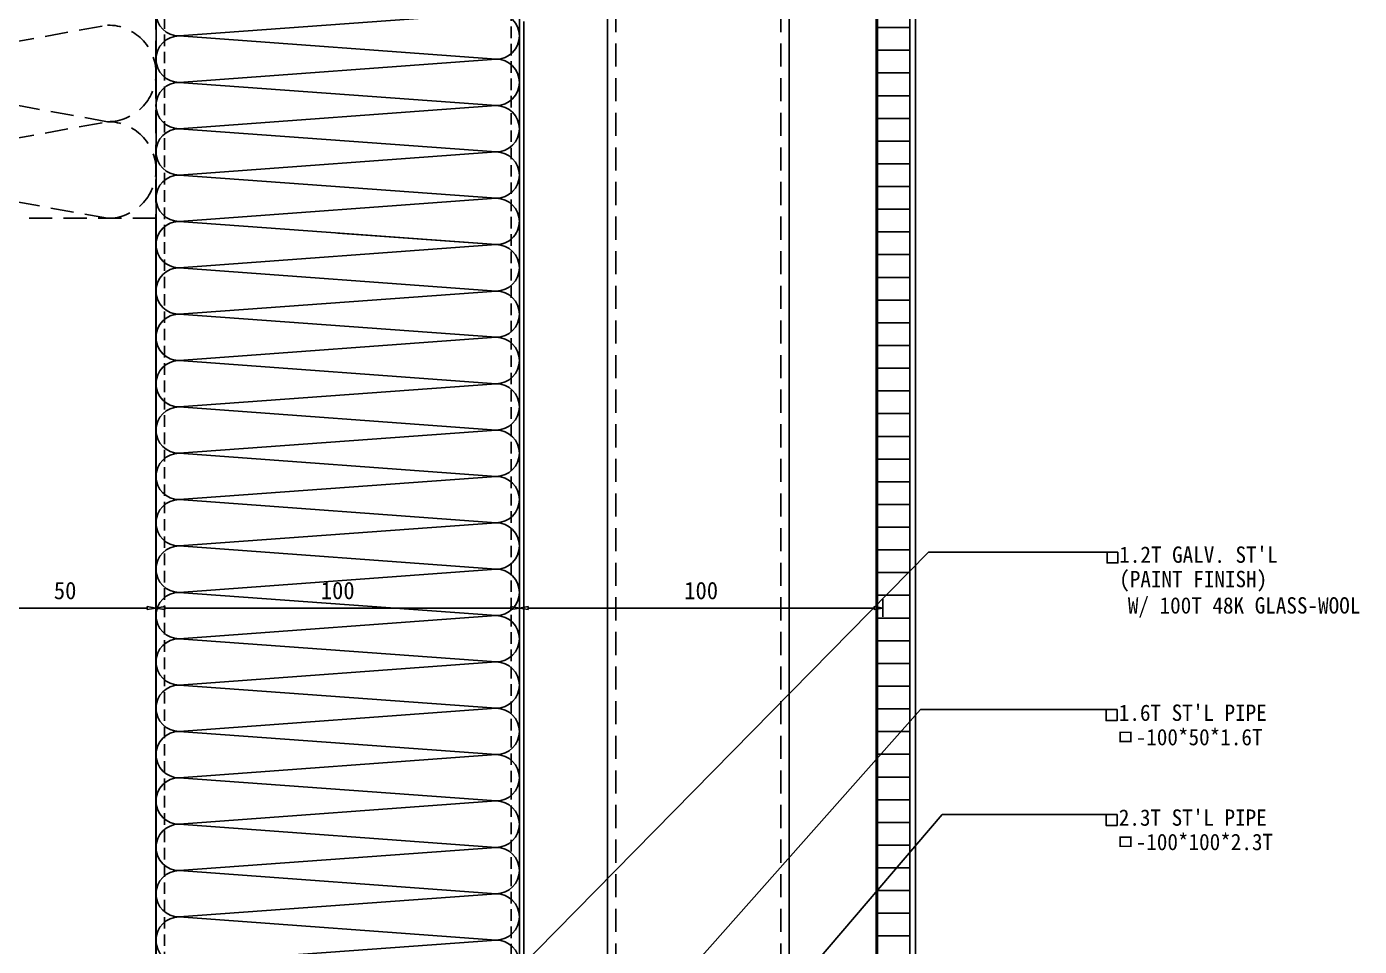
# Model space of a CAD drawing. Header units: millimetres. Extents: x 2352 to 12473, y 635 to 7997.
# Drawn here: x 2696.8 to 3063.5, y 1040.7 to 1293.8 of the extents above; entities that cross this region are included whole.
import ezdxf
from ezdxf.enums import TextEntityAlignment as Align

# ---------------------------------------------------------------- set-up
doc = ezdxf.new("R2010")
doc.units = ezdxf.units.MM
doc.linetypes.add('HIDDEN', pattern=[9.525, 6.35, -3.175])
doc.linetypes.add('HIDDEN2', pattern=[4.7625, 3.175, -1.5875])
doc.layers.get('Defpoints').update_dxf_attribs({"color": 187})
for name, color, linetype in [('2', 2, 'Continuous'), ('4', 4, 'Continuous'), ('8', 8, 'Continuous'), ('AA-DWXM-GLAZ', 4, 'Continuous'), ('AA-FLXK-PATT', 9, 'Continuous'), ('AC-DIMS-치수', 4, 'Continuous'), ('AC-TEXT-문자', 3, 'Continuous'), ('DIMENSIONS', 7, 'Continuous'), ("ST'L PIPE", 2, 'Continuous')]:
    doc.layers.add(name, color=color, linetype=linetype)
doc.styles.add('돋움체', font='')
doc.styles.get('돋움체').set_extended_font_data('DotumChe')
doc.dimstyles.new('Iljin', dxfattribs={"dimscale": 0.8, "dimtxt": 2, "dimasz": 1, "dimexe": 1, "dimexo": 1, "dimgap": 1, "dimtad": 1, "dimdec": 1, "dimdsep": 46, "dimtxsty": '돋움체', "dimblk": 'CLOSEDBLANK', "dimcen": 1, "dimclrd": 8, "dimclre": 8, "dimclrt": 2, "dimadec": 1, "dimazin": 2, "dimtfac": 1, "dimtdec": 1, "dimtix": 1, "dimtmove": 0, "dimatfit": 3, "dimldrblk": 'CLOSEDBLANK', "dimfxl": 1, "dimlwd": -1, "dimlwe": -1, "dimarcsym": 0})
doc.dimstyles.new('Iljin 3', dxfattribs={"dimscale": 2.4, "dimtxt": 2, "dimasz": 1, "dimexe": 1, "dimexo": 1, "dimgap": 1, "dimtad": 1, "dimdec": 1, "dimdsep": 46, "dimtxsty": '돋움체', "dimblk": 'CLOSEDBLANK', "dimcen": 1, "dimclrd": 8, "dimclre": 8, "dimclrt": 2, "dimadec": 1, "dimazin": 2, "dimtfac": 1, "dimtdec": 1, "dimtix": 1, "dimtmove": 0, "dimatfit": 3, "dimldrblk": 'CLOSEDBLANK', "dimfxl": 1, "dimlwd": -1, "dimlwe": -1, "dimarcsym": 0})

# ---------------------------------------------------------------- blocks, each defined once
blk = doc.blocks.new('_ClosedBlank')
at = {"color": 0, "linetype": 'ByBlock', "lineweight": -2}
for p, q in [((-1, 0.167), (0, 0)), ((-1, 0.167), (-1, -0.167)), ((0, 0), (-1, -0.167))]:
    blk.add_line(p, q, dxfattribs=at)
blk = doc.blocks.new('*D80')
at = {"layer": 'Defpoints', "color": 0, "transparency": 16777216}
for p in [(2682.34, 1141.03), (2732.34, 1141.03), (2732.34, 1133.77)]:
    blk.add_point(p, dxfattribs=at)
at = {"layer": 'DIMENSIONS', "color": 8, "transparency": 16777216}
for p, q in [((2682.34, 1138.63), (2682.34, 1131.37)), ((2732.34, 1138.63), (2732.34, 1131.37)), ((2684.74, 1133.77), (2729.94, 1133.77))]:
    blk.add_line(p, q, dxfattribs=at)
at = {"layer": 'DIMENSIONS', "color": 8, "transparency": 16777216, "xscale": 2.4, "yscale": 2.4, "zscale": 2.4, "rotation": 180}
blk.add_blockref('_ClosedBlank', (2682.34, 1133.77), dxfattribs=at)
at = {"layer": 'DIMENSIONS', "color": 8, "transparency": 16777216, "xscale": 2.4, "yscale": 2.4, "zscale": 2.4}
blk.add_blockref('_ClosedBlank', (2732.34, 1133.77), dxfattribs=at)
at = {"layer": 'DIMENSIONS', "color": 2, "transparency": 16777216, "insert": (2707.34, 1138.57), "char_height": 4.8, "attachment_point": 5, "style": '돋움체'}
blk.add_mtext('50', dxfattribs=at)
blk = doc.blocks.new('*D81')
at = {"layer": 'Defpoints', "color": 0, "transparency": 16777216}
for p in [(2732.34, 1138.63), (2832.36, 1138.63), (2832.36, 1133.77)]:
    blk.add_point(p, dxfattribs=at)
at = {"layer": 'DIMENSIONS', "color": 8, "transparency": 16777216}
for p, q in [((2732.34, 1136.23), (2732.34, 1131.37)), ((2734.74, 1133.77), (2829.96, 1133.77)), ((2832.36, 1136.23), (2832.36, 1131.37))]:
    blk.add_line(p, q, dxfattribs=at)
at = {"layer": 'DIMENSIONS', "color": 8, "transparency": 16777216, "xscale": 2.4, "yscale": 2.4, "zscale": 2.4, "rotation": 180}
blk.add_blockref('_ClosedBlank', (2732.34, 1133.77), dxfattribs=at)
at = {"layer": 'DIMENSIONS', "color": 8, "transparency": 16777216, "xscale": 2.4, "yscale": 2.4, "zscale": 2.4}
blk.add_blockref('_ClosedBlank', (2832.36, 1133.77), dxfattribs=at)
at = {"layer": 'DIMENSIONS', "color": 2, "transparency": 16777216, "insert": (2782.35, 1138.57), "char_height": 4.8, "attachment_point": 5, "style": '돋움체'}
blk.add_mtext('100', dxfattribs=at)
blk = doc.blocks.new('*D82')
at = {"layer": 'Defpoints', "color": 0, "transparency": 16777216}
for p in [(2832.36, 1138.63), (2932.36, 1138.63), (2932.36, 1133.77)]:
    blk.add_point(p, dxfattribs=at)
at = {"layer": 'DIMENSIONS', "color": 8, "transparency": 16777216}
for p, q in [((2832.36, 1136.23), (2832.36, 1131.37)), ((2834.76, 1133.77), (2929.96, 1133.77)), ((2932.36, 1136.23), (2932.36, 1131.37))]:
    blk.add_line(p, q, dxfattribs=at)
at = {"layer": 'DIMENSIONS', "color": 8, "transparency": 16777216, "xscale": 2.4, "yscale": 2.4, "zscale": 2.4, "rotation": 180}
blk.add_blockref('_ClosedBlank', (2832.36, 1133.77), dxfattribs=at)
at = {"layer": 'DIMENSIONS', "color": 8, "transparency": 16777216, "xscale": 2.4, "yscale": 2.4, "zscale": 2.4}
blk.add_blockref('_ClosedBlank', (2932.36, 1133.77), dxfattribs=at)
at = {"layer": 'DIMENSIONS', "color": 2, "transparency": 16777216, "insert": (2882.36, 1138.57), "char_height": 4.8, "attachment_point": 5, "style": '돋움체'}
blk.add_mtext('100', dxfattribs=at)

msp = doc.modelspace()

# ---------------------------------------------------------------- linework, layer by layer
at = {"layer": '2', "linetype": 'HIDDEN2'}
for p, q in [((2734.66, 1377.35), (2734.66, 940.33)), ((2830.06, 1374.76), (2830.06, 940.33))]:
    msp.add_line(p, q, dxfattribs=at)
at = {"layer": '4'}
for p, q in [((2832.36, 1477.35), (2832.36, 840.33)), ((2732.36, 1374.76), (2732.36, 940.33))]:
    msp.add_line(p, q, dxfattribs=at)
at = {"layer": '4', "color": 7}
for p, q in [((2832.34, 1374.76), (2832.34, 840.33)), ((2833.56, 1295.23), (2833.56, 839.13))]:
    msp.add_line(p, q, dxfattribs=at)
at = {"layer": '8', "color": 251, "linetype": 'HIDDEN2', "ltscale": 2}
msp.add_lwpolyline([(2719.05, 1480.34), (2732.34, 1480.34), (2732.34, 1241.03), (2632.34, 1241.03), (2632.34, 1462.74)], dxfattribs=at)
at = {"layer": '8'}
msp.add_lwpolyline([(2832.34, 1374.76), (2832.34, 940.33), (2732.34, 940.33), (2732.34, 1241.03)], dxfattribs=at)
for points in [[(2734.19, 1238.28, -0.200269), (2738.72, 1240.17), (2825.96, 1233.79, 1), (2825.96, 1246.55), (2738.72, 1240.17, -1), (2738.72, 1252.93), (2825.96, 1246.55, 1), (2825.96, 1259.31), (2738.72, 1252.93, -1), (2738.72, 1265.69), (2825.96, 1259.31, 1), (2825.96, 1272.07), (2738.72, 1265.69, -1), (2738.72, 1278.45), (2825.96, 1272.07, 1), (2825.96, 1284.83), (2738.72, 1278.45, -1), (2738.72, 1291.21), (2825.96, 1284.83, 1), (2825.96, 1297.59), (2738.72, 1291.21, -1), (2738.72, 1303.97)], [(2737.36, 1240.03, -0.053664), (2738.72, 1240.17), (2825.96, 1233.79, 0.454152), (2832.28, 1241.03, 0.454152)], [(2832.28, 1241.03, -0.454152), (2825.96, 1233.79), (2782.36, 1236.98)], [(2737.36, 1227.56, 0.053664), (2738.72, 1227.41), (2825.96, 1233.79, -1), (2825.96, 1221.03), (2738.72, 1227.41, 0.053664), (2737.36, 1227.27, 0.053664)], [(2737.36, 1214.8, 0.053664), (2738.72, 1214.66), (2825.96, 1221.03, -1), (2825.96, 1208.28), (2738.72, 1214.66, 0.053664), (2737.36, 1214.51)], [(2737.36, 1202.04, 0.053664), (2738.72, 1201.9), (2825.96, 1208.28, -1), (2825.96, 1195.52), (2738.72, 1201.9, 0.053664), (2737.36, 1201.75, 0.053664)], [(2734.19, 1191.03, 0.200269), (2738.72, 1189.14), (2825.96, 1195.52, -1), (2825.96, 1182.76), (2738.72, 1189.14, 1), (2738.72, 1176.38), (2825.96, 1182.76, -1), (2825.96, 1170), (2738.72, 1176.38, 1), (2738.72, 1163.62), (2825.96, 1170, -1), (2825.96, 1157.24), (2738.72, 1163.62, 1), (2738.72, 1150.86), (2825.96, 1157.24, -1), (2825.96, 1144.48), (2738.72, 1150.86, 1), (2738.72, 1138.1), (2825.96, 1144.48, -1), (2825.96, 1131.72), (2738.72, 1138.1, 1), (2738.72, 1125.34), (2825.96, 1131.72, -1), (2825.96, 1118.96), (2738.72, 1125.34, 1), (2738.72, 1112.58), (2825.96, 1118.96, -1), (2825.96, 1106.2), (2738.72, 1112.58, 1), (2738.72, 1099.82), (2825.96, 1106.2, -1), (2825.96, 1093.44), (2738.72, 1099.82, 1), (2738.72, 1087.06), (2825.96, 1093.44, -1), (2825.96, 1080.68), (2738.72, 1087.06, 1), (2738.72, 1074.3), (2825.96, 1080.68, -1), (2825.96, 1067.92), (2738.72, 1074.3, 1), (2738.72, 1061.54), (2825.96, 1067.92, -1), (2825.96, 1055.16), (2738.72, 1061.54, 1), (2738.72, 1048.78), (2825.96, 1055.16, -1), (2825.96, 1042.4), (2738.72, 1048.78, 1), (2738.72, 1036.02), (2825.96, 1042.4, -1), (2825.96, 1029.65)]]:
    msp.add_lwpolyline(points, format="xyb", dxfattribs=at)
at = {"layer": '8', "color": 251, "linetype": 'HIDDEN2', "ltscale": 2}
for points in [[(2645.64, 1280.91), (2719.05, 1294.21, -1), (2719.05, 1267.62), (2645.64, 1280.91, 1)], [(2645.64, 1254.32), (2719.05, 1267.62, -1), (2719.05, 1241.03), (2645.64, 1254.32, 0.414214)]]:
    msp.add_lwpolyline(points, format="xyb", dxfattribs=at)
at = {"layer": '8'}
for centre in [(2738.72, 1233.79), (2738.72, 1221.03), (2738.72, 1208.28), (2738.72, 1195.52)]:
    msp.add_arc(centre, 6.38, 90, 270, dxfattribs=at)
at = {"layer": 'AA-DWXM-GLAZ'}
msp.add_line((2930.56, 781.03), (2930.56, 1442.35), dxfattribs=at)
for points in [[(2939.76, 781.03), (2939.76, 1442.35)], [(2941.36, 1442.35), (2941.36, 780.93)]]:
    msp.add_lwpolyline(points, dxfattribs=at)
at = {"layer": 'AA-FLXK-PATT'}
for p, q in [((2930.91, 781.03), (2930.91, 1442.35)), ((2939.76, 1293.53), (2930.91, 1293.53)), ((2939.76, 1287.28), (2930.91, 1287.28)), ((2939.76, 1281.03), (2930.91, 1281.03)), ((2939.76, 1274.78), (2930.91, 1274.78)), ((2939.76, 1268.53), (2930.91, 1268.53)), ((2939.76, 1262.28), (2930.91, 1262.28)), ((2939.76, 1256.03), (2930.91, 1256.03)), ((2939.76, 1249.78), (2930.91, 1249.78)), ((2939.76, 1243.53), (2930.91, 1243.53)), ((2939.76, 1237.28), (2930.91, 1237.28)), ((2939.76, 1231.03), (2930.91, 1231.03)), ((2939.76, 1224.78), (2930.91, 1224.78)), ((2939.76, 1218.53), (2930.91, 1218.53)), ((2939.76, 1212.28), (2930.91, 1212.28)), ((2939.76, 1206.03), (2930.91, 1206.03)), ((2939.76, 1199.78), (2930.91, 1199.78)), ((2939.76, 1193.53), (2930.91, 1193.53)), ((2939.76, 1187.28), (2930.91, 1187.28)), ((2939.76, 1181.03), (2930.91, 1181.03)), ((2939.76, 1174.78), (2930.91, 1174.78)), ((2939.76, 1168.53), (2930.91, 1168.53)), ((2939.76, 1162.28), (2930.91, 1162.28)), ((2939.76, 1156.03), (2930.91, 1156.03)), ((2939.76, 1149.78), (2930.91, 1149.78)), ((2939.76, 1143.53), (2930.91, 1143.53)), ((2939.76, 1137.28), (2930.91, 1137.28)), ((2939.76, 1131.03), (2930.91, 1131.03)), ((2939.76, 1124.78), (2930.91, 1124.78)), ((2939.76, 1118.53), (2930.91, 1118.53)), ((2939.76, 1112.28), (2930.91, 1112.28)), ((2939.76, 1106.03), (2930.91, 1106.03)), ((2939.76, 1099.78), (2930.91, 1099.78)), ((2939.76, 1093.53), (2930.91, 1093.53)), ((2939.76, 1087.28), (2930.91, 1087.28)), ((2939.76, 1081.03), (2930.91, 1081.03)), ((2939.76, 1074.78), (2930.91, 1074.78)), ((2939.76, 1068.53), (2930.91, 1068.53)), ((2939.76, 1062.28), (2930.91, 1062.28)), ((2939.76, 1056.03), (2930.91, 1056.03)), ((2939.76, 1049.78), (2930.91, 1049.78)), ((2939.76, 1043.53), (2930.91, 1043.53))]:
    msp.add_line(p, q, dxfattribs=at)
at = {"layer": 'AC-DIMS-치수', "color": 8}
for p, q in [((2991.05, 1149.18), (2944.92, 1149.18)), ((2990.79, 1105.83), (2942.72, 1105.83)), ((2990.79, 1076.97), (2948.68, 1076.97))]:
    msp.add_line(p, q, dxfattribs=at)
at = {"layer": 'AC-TEXT-문자'}
for p, q in [((2991.05, 1149.18), (2994.05, 1149.18)), ((2990.79, 1105.83), (2993.79, 1105.83)), ((2990.79, 1076.97), (2993.79, 1076.97))]:
    msp.add_line(p, q, dxfattribs=at)
at = {"layer": 'Defpoints'}
for points in [[(2997.05, 1149.18), (2994.05, 1149.18), (2994.05, 1146.18), (2997.05, 1146.18)], [(2997.05, 1149.18), (2994.05, 1149.18), (2994.05, 1146.18), (2997.05, 1146.18)], [(2996.79, 1105.83), (2993.79, 1105.83), (2993.79, 1102.83), (2996.79, 1102.83)], [(2996.79, 1105.83), (2993.79, 1105.83), (2993.79, 1102.83), (2996.79, 1102.83)], [(2996.79, 1076.97), (2993.79, 1076.97), (2993.79, 1073.97), (2996.79, 1073.97)], [(2996.79, 1076.97), (2993.79, 1076.97), (2993.79, 1073.97), (2996.79, 1073.97)]]:
    msp.add_lwpolyline(points, close=True, dxfattribs=at)
at = {"layer": "ST'L PIPE", "color": 8, "linetype": 'HIDDEN'}
for p, q in [((2858.86, 768.43), (2858.86, 1623.38)), ((2904.26, 768.43), (2904.26, 1623.38))]:
    msp.add_line(p, q, dxfattribs=at)
at = {"layer": "ST'L PIPE"}
for p, q in [((2906.56, 815.13), (2906.56, 1623.38)), ((2856.56, 766.13), (2856.56, 1308.45))]:
    msp.add_line(p, q, dxfattribs=at)

# ---------------------------------------------------------------- texts
at = {"layer": 'AC-TEXT-문자', "color": 0, "style": '돋움체'}
for s, p in [("1.2T GALV. ST'L", (2997.4, 1148.48)), ('(PAINT FINISH)', (2997.4, 1141.76)), ("1.6T ST'L PIPE", (2997.28, 1104.98, -0.13)), ('ㅁ-100*50*1.6T', (2996.28, 1098.26, -0.13)), ("2.3T ST'L PIPE", (2997.28, 1076.12, -0.13)), ('ㅁ-100*100*2.3T', (2996.28, 1069.41, -0.13))]:
    msp.add_text(s, height=4.5, dxfattribs=at).set_placement(p, align=Align.MIDDLE_LEFT)
msp.add_text('W/ 100T 48K GLASS-WOOL', height=4.5, dxfattribs=at).set_placement((3063.75, 1132.26), align=Align.RIGHT)

# ---------------------------------------------------------------- dimensions: what is measured, and where the dimension line sits
at = {"layer": 'DIMENSIONS'}
for base, p1, p2, picture, middle in [((2732.34, 1133.77), (2682.34, 1141.03), (2732.34, 1141.03), '*D80', (2707.34, 1138.57)), ((2832.36, 1133.77), (2732.34, 1138.63), (2832.36, 1138.63), '*D81', (2782.35, 1138.57)), ((2932.36, 1133.77), (2832.36, 1138.63), (2932.36, 1138.63), '*D82', (2882.36, 1138.57))]:
    dim = msp.add_linear_dim(base=base, p1=p1, p2=p2, dimstyle='Iljin 3', dxfattribs=at)
    dim.commit()
    dim.dimension.update_dxf_attribs({"geometry": picture, "text_midpoint": middle})

# ---------------------------------------------------------------- leaders
at = {"layer": 'AC-DIMS-치수', "color": 8}
for points in [[(2831.72, 1034.03), (2944.92, 1149.18)], [(2833.56, 982.77), (2942.72, 1105.83)], [(2833.56, 942.33), (2948.68, 1076.97)]]:
    msp.add_leader(points, dimstyle='Iljin', override={"dimscale": 2, "dimasz": 2, "dimgap": 0.5, "dimdec": 2, "dimtdec": 2}, dxfattribs=at)

doc.saveas('drawing.dxf')
